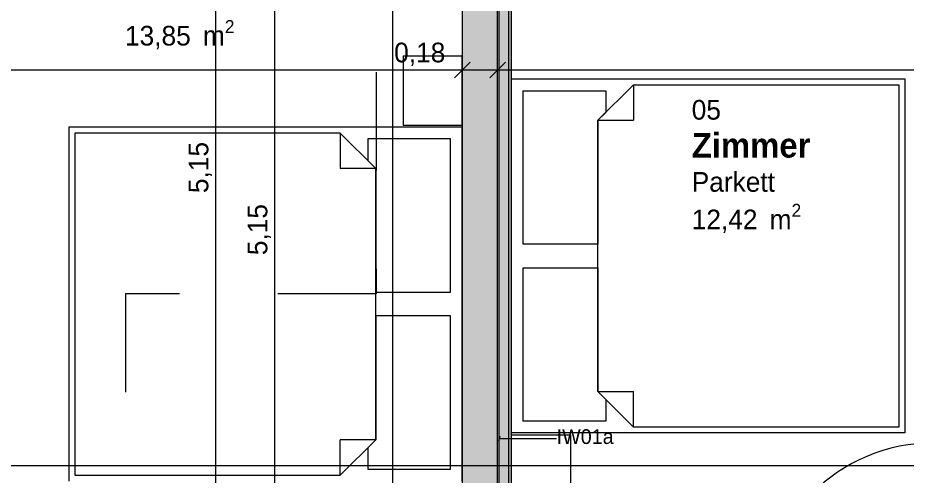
# Model space of a CAD drawing. Header units: metres. Extents: x -3 to 205, y -18 to 45.
# Drawn here: x 39.495 to 44.018, y -10.059 to -7.728 of the extents above; entities that cross this region are included whole.
import ezdxf

# ---------------------------------------------------------------- set-up
doc = ezdxf.new("R2010")
doc.units = ezdxf.units.M
doc.header["$MEASUREMENT"] = 0
doc.linetypes.add('Untersicht', pattern=[0.001, 0.0005, -0.0005])
for name, color, linetype in [('1._1.Stock  PP STG2_4_000 Achsraster', 7, 'Continuous'), ('1._1.Stock  PP STG2_4_110 Wand Aussen', 7, 'Continuous'), ('1._1.Stock  PP STG2_4_120 Wand Innen tragend', 7, 'Continuous'), ('1._1.Stock  PP STG2_4_510 Möblierung', 7, 'Continuous'), ('1._1.Stock  PP STG2_4_810 Raum', 7, 'Continuous'), ('1._1.Stock  PP STG2_4_851 Marker Schnitt', 7, 'Continuous'), ('1._1.Stock  PP STG2_4_915 Allgemein Beschriftung.x', 7, 'Continuous'), ('1._1.Stock  PP STG2_4_950 Polierplan Bemaßung', 7, 'Continuous')]:
    doc.layers.add(name, color=color, linetype=linetype)
doc.styles.add('ERSTELLTER_STIL_2', font='')
doc.styles.add('ERSTELLTER_STIL_6', font='')
doc.styles.get('ERSTELLTER_STIL_2').set_extended_font_data('Eurostile')
doc.styles.get('ERSTELLTER_STIL_6').set_extended_font_data('Eurostile', bold=True)

msp = doc.modelspace()

# ---------------------------------------------------------------- hatches: boundary and pattern name
at = {"layer": '1._1.Stock  PP STG2_4_120 Wand Innen tragend', "linetype": 'Continuous', "lineweight": 13, "true_color": 0x3f7f02}
msp.add_hatch(color=76, dxfattribs=at).paths.add_polyline_path([(41.935, -10.7037), (41.935, -6.0537), (41.755, -6.0537), (41.755, -10.7037)])
at = {"layer": '1._1.Stock  PP STG2_4_120 Wand Innen tragend', "linetype": 'Continuous', "lineweight": 13, "true_color": 0xffaa00}
msp.add_hatch(color=40, dxfattribs=at).paths.add_polyline_path([(41.9925, -10.7037), (41.9925, -6.0537), (41.9425, -6.0537), (41.9425, -10.7037)])
at = {"layer": '1._1.Stock  PP STG2_4_120 Wand Innen tragend', "linetype": 'Continuous', "lineweight": 13, "true_color": 0xfb02fe}
msp.add_hatch(color=6, dxfattribs=at).paths.add_polyline_path([(42.005, -10.7037), (42.005, -6.0537), (41.9925, -6.0537), (41.9925, -10.7037)])

# ---------------------------------------------------------------- linework, layer by layer
at = {"layer": '1._1.Stock  PP STG2_4_000 Achsraster', "color": 5, "linetype": 'Continuous', "lineweight": 0, "ltscale": 1000}
for p, q in [((41.4, 1.9963), (41.4, -16.0037)), ((30.9, -10.0037), (53.4, -10.0037))]:
    msp.add_line(p, q, dxfattribs=at)
at = {"layer": '1._1.Stock  PP STG2_4_110 Wand Aussen', "color": 8, "linetype": 'Continuous', "lineweight": 0, "ltscale": 1000}
msp.add_arc((44.155, -10.7687), 0.88, 90, 180, dxfattribs=at)
at = {"layer": '1._1.Stock  PP STG2_4_120 Wand Innen tragend', "color": 7, "linetype": 'Continuous', "lineweight": 18, "ltscale": 1000}
msp.add_line((41.935, -10.7037), (41.935, -6.0537), dxfattribs=at)
at = {"layer": '1._1.Stock  PP STG2_4_120 Wand Innen tragend', "color": 7, "linetype": 'Continuous', "lineweight": 13, "ltscale": 1000}
for p, q in [((41.9425, -10.7037), (41.9425, -6.0537)), ((41.9925, -10.7037), (41.9925, -6.0537))]:
    msp.add_line(p, q, dxfattribs=at)
at = {"layer": '1._1.Stock  PP STG2_4_120 Wand Innen tragend', "color": 7, "linetype": 'Continuous', "lineweight": 18, "ltscale": 1000, "flags": 128}
msp.add_lwpolyline([(41.755, -6.0537), (41.755, -10.7037)], dxfattribs=at)
at = {"layer": '1._1.Stock  PP STG2_4_120 Wand Innen tragend', "color": 7, "linetype": 'Continuous', "lineweight": 13, "ltscale": 1000, "flags": 128}
msp.add_lwpolyline([(42.005, -10.7037), (42.005, -6.0537)], dxfattribs=at)
at = {"layer": '1._1.Stock  PP STG2_4_510 Möblierung', "color": 8, "linetype": 'Continuous', "lineweight": 13, "ltscale": 1000, "true_color": 0x7e7f7f}
for p, q in [((41.455, -7.9237), (41.455, -8.2737)), ((41.755, -7.9237), (41.455, -7.9237)), ((41.755, -8.2737), (41.755, -7.9237)), ((42.005, -9.8387), (42.005, -8.0387)), ((42.005, -8.0387), (44.005, -8.0387)), ((44.005, -8.0387), (44.005, -9.8387)), ((42.445, -8.2487), (42.625, -8.0687)), ((42.625, -8.0687), (43.975, -8.0687)), ((42.625, -8.0687), (42.625, -8.2487)), ((43.975, -8.0687), (43.975, -8.9387)), ((41.455, -8.2737), (41.755, -8.2737)), ((42.445, -8.9387), (42.445, -8.2487)), ((42.445, -8.2487), (42.625, -8.2487)), ((39.755, -8.2837), (39.755, -10.0837)), ((41.755, -8.2837), (39.755, -8.2837)), ((41.135, -8.3137), (39.785, -8.3137)), ((39.785, -8.3137), (39.785, -9.1837)), ((41.315, -8.4937), (41.135, -8.3137)), ((41.135, -8.3137), (41.135, -8.4937)), ((41.755, -10.0837), (41.755, -8.2837)), ((41.315, -8.4937), (41.135, -8.4937)), ((41.315, -9.1837), (41.315, -8.4937)), ((42.445, -9.6287), (42.445, -8.9387)), ((43.975, -8.9387), (43.975, -9.8087)), ((39.785, -9.1837), (39.785, -10.0537)), ((41.315, -9.8737), (41.315, -9.1837)), ((42.625, -9.8087), (42.445, -9.6287)), ((42.445, -9.6287), (42.625, -9.6287)), ((42.625, -9.8087), (42.625, -9.6287)), ((43.975, -9.8087), (42.625, -9.8087)), ((44.005, -9.8387), (42.005, -9.8387)), ((42.005, -10.1987), (42.005, -9.8487)), ((42.005, -9.8487), (42.305, -9.8487)), ((42.305, -9.8487), (42.305, -10.1987)), ((41.135, -10.0537), (41.315, -9.8737)), ((41.135, -10.0537), (41.135, -9.8737)), ((41.315, -9.8737), (41.135, -9.8737)), ((39.785, -10.0537), (41.135, -10.0537))]:
    msp.add_line(p, q, dxfattribs=at)
at = {"layer": '1._1.Stock  PP STG2_4_510 Möblierung', "color": 8, "linetype": 'Continuous', "lineweight": 13, "ltscale": 1000, "true_color": 0x7e7f7f, "flags": 128}
for points in [[(42.445, -8.8787), (42.065, -8.8787), (42.065, -8.0987), (42.485, -8.0987), (42.485, -8.2087), (42.445, -8.2487)], [(41.315, -9.1237), (41.695, -9.1237), (41.695, -8.3437), (41.275, -8.3437), (41.275, -8.4537), (41.315, -8.4937)], [(42.445, -9.6287), (42.485, -9.6687), (42.485, -9.7787), (42.065, -9.7787), (42.065, -8.9987), (42.445, -8.9987)], [(41.315, -9.8737), (41.275, -9.9137), (41.275, -10.0237), (41.695, -10.0237), (41.695, -9.2437), (41.315, -9.2437)]]:
    msp.add_lwpolyline(points, close=True, dxfattribs=at)
at = {"layer": '1._1.Stock  PP STG2_4_851 Marker Schnitt', "color": 7, "linetype": 'Untersicht', "lineweight": 13, "ltscale": 1000}
for p, q in [((41.3179, 1.9963), (41.3179, -9.1314)), ((41.3179, -9.1314), (40.043, -9.1314)), ((40.043, -9.1314), (40.043, -15.6487))]:
    msp.add_line(p, q, dxfattribs=at)
at = {"layer": '1._1.Stock  PP STG2_4_915 Allgemein Beschriftung.x', "color": 7, "linetype": 'Continuous', "lineweight": 13, "ltscale": 1000}
for p, q in [((41.9459, -9.8547), (41.9392, -9.8797)), ((41.9425, -9.8672), (42.0954, -9.8672)), ((42.0954, -9.8672), (42.235, -9.8672))]:
    msp.add_line(p, q, dxfattribs=at)
at = {"layer": '1._1.Stock  PP STG2_4_950 Polierplan Bemaßung', "color": 76, "linetype": 'Continuous', "lineweight": 13, "ltscale": 1000, "true_color": 0x3f7f02}
for p, q in [((40.5025, -11.2037), (40.5025, -6.0537)), ((41.795, -7.953), (41.715, -8.033)), ((41.755, -8.068), (41.755, -7.918)), ((41.975, -7.953), (41.895, -8.033)), ((41.935, -8.068), (41.935, -7.918)), ((36.435, -7.993), (41.755, -7.993)), ((41.755, -7.993), (41.935, -7.993)), ((41.935, -7.993), (47.285, -7.993))]:
    msp.add_line(p, q, dxfattribs=at)
at = {"layer": '1._1.Stock  PP STG2_4_950 Polierplan Bemaßung', "color": 6, "linetype": 'Continuous', "lineweight": 13, "ltscale": 1000, "true_color": 0xfb02fe}
msp.add_line((40.8025, -11.2037), (40.8025, -6.0537), dxfattribs=at)

# ---------------------------------------------------------------- texts
at = {"layer": '1._1.Stock  PP STG2_4_810 Raum', "color": 7, "linetype": 'Continuous', "lineweight": 13, "attachment_point": 1}
for s, insert, char_height, style in [('\\A1;{\\pql;\\pt0,0.05;\\fEurostile|b0|i0|c0|p0;\\W1.000000;13,85\\fEurostile|b0|i0|c0|p0;\\W1.000000;\\A1{\\H.66x;\\S^  ;}\\fEurostile|b0|i0|c0|p0;\\W1.000000; m\\fEurostile|b0|i0|c0|p0;\\W1.000000;\\A1{\\H.66x;\\S2^  ;}}', (40.04, -7.7397), 0.1, 'ERSTELLTER_STIL_2'), ('\\A1;{\\pql;\\pt0;\\fEurostile|b0|i0|c0|p0;\\W1.000000;05}', (42.9217, -8.1457), 0.1, 'ERSTELLTER_STIL_2'), ('\\A1;{\\pql;\\pt0;\\fEurostile|b1|i0|c0|p0;\\W1.000000;Zimmer}', (42.9217, -8.3139), 0.125, 'ERSTELLTER_STIL_6'), ('\\A1;{\\pql;\\pt0;\\fEurostile|b0|i0|c0|p0;\\W1.000000;Parkett}', (42.9217, -8.5124), 0.1, 'ERSTELLTER_STIL_2'), ('\\A1;{\\pql;\\pt0,0.05;\\fEurostile|b0|i0|c0|p0;\\W1.000000;12,42\\fEurostile|b0|i0|c0|p0;\\W1.000000;\\A1{\\H.66x;\\S^  ;}\\fEurostile|b0|i0|c0|p0;\\W1.000000; m\\fEurostile|b0|i0|c0|p0;\\W1.000000;\\A1{\\H.66x;\\S2^  ;}}', (42.9217, -8.6739), 0.1, 'ERSTELLTER_STIL_2')]:
    msp.add_mtext(s, dxfattribs=dict(at, insert=insert, char_height=char_height, style=style))
at = {"layer": '1._1.Stock  PP STG2_4_915 Allgemein Beschriftung.x', "color": 7, "linetype": 'Continuous', "lineweight": 13, "insert": (42.235, -9.8579), "char_height": 0.075, "attachment_point": 4, "style": 'ERSTELLTER_STIL_2'}
msp.add_mtext('\\A1;{\\pql;\\fEurostile|b0|i0|c0|p0;\\W1.000000;IW01a}', dxfattribs=at)
at = {"layer": '1._1.Stock  PP STG2_4_950 Polierplan Bemaßung', "color": 76, "linetype": 'Continuous', "lineweight": 13, "true_color": 0x3f7f02, "insert": (41.4087, -7.973), "char_height": 0.1, "width": 0.306373, "attachment_point": 7, "style": 'ERSTELLTER_STIL_2'}
msp.add_mtext('\\A1;{\\pql;\\fEurostile|b0|i0|c0|p0;\\W1.000000;0,18}', dxfattribs=at)
at = {"layer": '1._1.Stock  PP STG2_4_950 Polierplan Bemaßung', "color": 76, "linetype": 'Continuous', "lineweight": 13, "true_color": 0x3f7f02, "insert": (40.4825, -8.6194), "char_height": 0.1, "width": 0.306373, "attachment_point": 7, "rotation": 90, "style": 'ERSTELLTER_STIL_2'}
msp.add_mtext('\\A1;{\\pql;\\fEurostile|b0|i0|c0|p0;\\W1.000000;5,15}', dxfattribs=at)
at = {"layer": '1._1.Stock  PP STG2_4_950 Polierplan Bemaßung', "color": 6, "linetype": 'Continuous', "lineweight": 13, "true_color": 0xfb02fe, "insert": (40.7825, -8.9351), "char_height": 0.1, "width": 0.306373, "attachment_point": 7, "rotation": 90, "style": 'ERSTELLTER_STIL_2'}
msp.add_mtext('\\A1;{\\pql;\\fEurostile|b0|i0|c0|p0;\\W1.000000;5,15}', dxfattribs=at)

doc.saveas('drawing.dxf')
